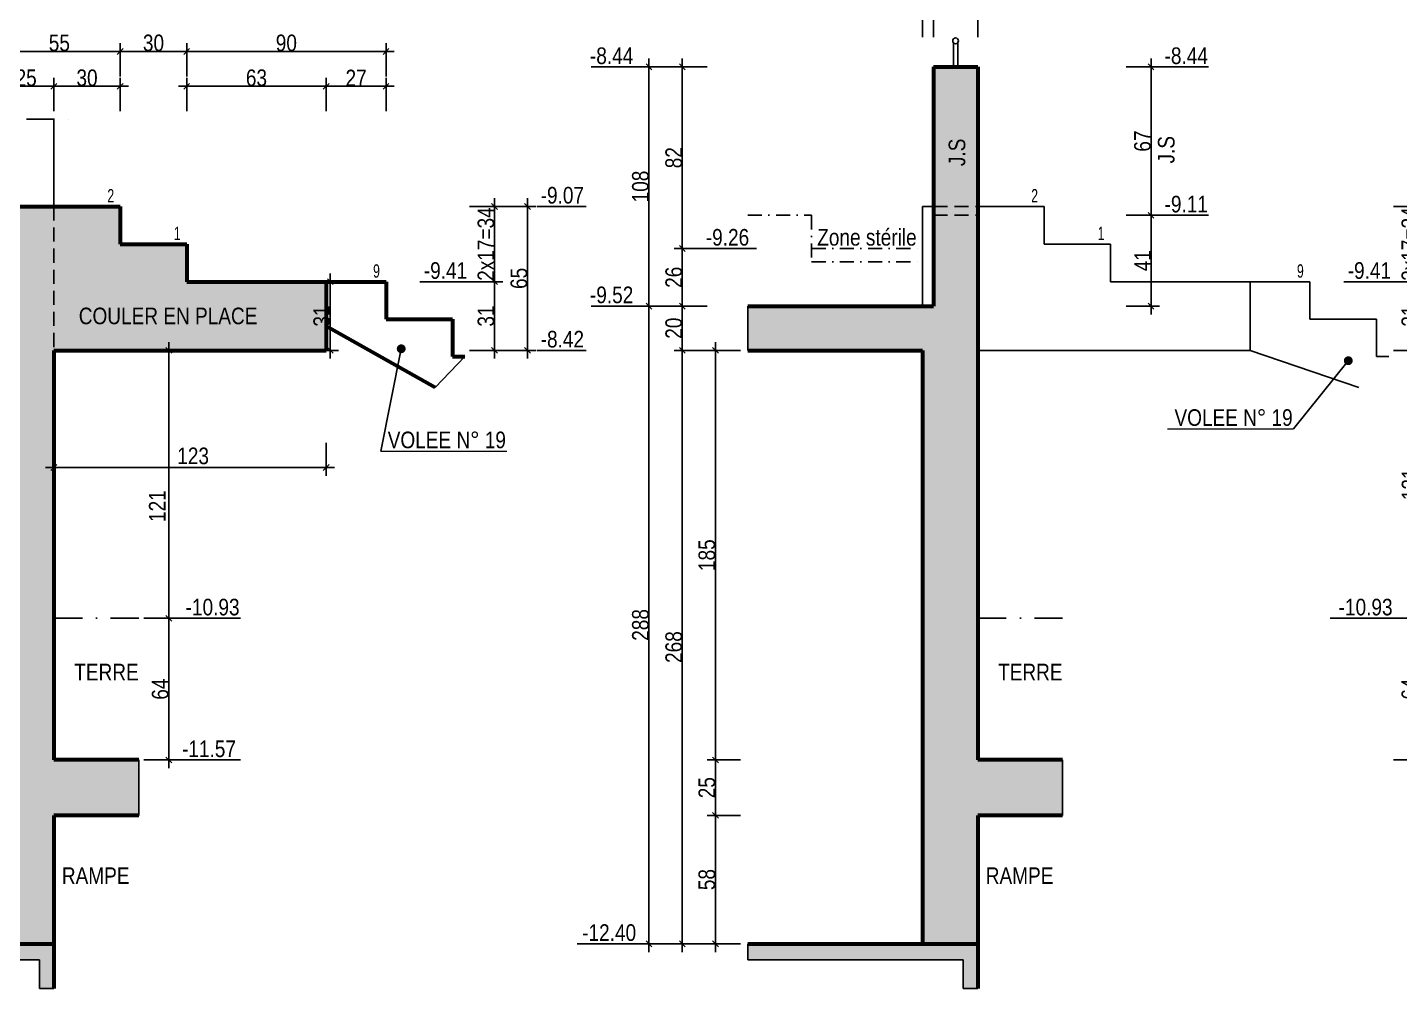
# Model space of a CAD drawing. Header units: millimetres. Extents: x 0 to 26991, y -21919 to -4.
# Drawn here: x 14545 to 15785, y -21838 to -20970 of the extents above; entities that cross this region are included whole.
import ezdxf

# ---------------------------------------------------------------- set-up
doc = ezdxf.new("R2010")
doc.units = ezdxf.units.MM
doc.linetypes.add('CACHEX2', pattern=[19.05, 12.7, -6.35])
doc.linetypes.add('TIRETPTX2', pattern=[50.8, 25.4, -12.7, 0, -12.7])
for name, color, linetype in [('01_cote_gen', 4, 'Continuous'), ('01_linteaux', 2, 'Continuous'), ('01_poch_BN', 9, 'Continuous'), ('01_poch_murs', 253, 'Continuous'), ('01_texte', 230, 'Continuous'), ('AA_COTES', 2, 'Continuous')]:
    doc.layers.add(name, color=color, linetype=linetype)
doc.layers.add('01_murs_coup', color=5, linetype='Continuous', lineweight=60)
doc.styles.add('ARIAL NA', font='ARIALN.TTF')
doc.styles.add('Arial Narrow', font='ARIALN.TTF')
doc.styles.add('STYLE2', font='ARIALN.TTF')
doc.dimstyles.new('JB25', dxfattribs={"dimscale": 0.1, "dimtxt": 150, "dimasz": 15, "dimexe": 0.1, "dimexo": 0.1, "dimgap": 0.09, "dimtad": 1, "dimdec": 1, "dimlfac": 0.5, "dimdsep": 46, "dimtxsty": 'STYLE2', "dimblk1": 'BOND_G', "dimblk2": 'BOND_D', "dimsah": 1, "dimcen": 1.5, "dimdle": 0.01, "dimse1": 1, "dimse2": 1, "dimclrd": 4, "dimclre": 2, "dimclrt": 6, "dimazin": 2, "dimtfac": 2.333333, "dimtdec": 1, "dimtix": 1, "dimtmove": 2, "dimatfit": 3, "dimldrblk": 'BOND_G', "dimfxl": 1, "dimtolj": 1, "dimtzin": 0, "dimarcsym": 0})

# ---------------------------------------------------------------- blocks, each defined once
blk = doc.blocks.new('BOND_G')
at = {"layer": 'AA_COTES', "color": 0}
for p, q in [((0, -5), (0, 15)), ((5, 0), (-5, 0)), ((1.77, 1.77), (-1.77, -1.77))]:
    blk.add_line(p, q, dxfattribs=at)
blk = doc.blocks.new('BOND_D')
at = {"layer": 'AA_COTES', "color": 0}
for p, q in [((5, 0), (-5, 0)), ((-1.77, -1.77), (1.77, 1.77)), ((0, 5), (0, -15))]:
    blk.add_line(p, q, dxfattribs=at)
blk = doc.blocks.new('*D2677')
at = {"layer": '01_cote_gen', "color": 4, "lineweight": -2, "transparency": 16777216}
blk.add_line((14520.7, -21023), (14567.7, -21023), dxfattribs=at)
at = {"layer": 'Defpoints', "color": 0, "transparency": 16777216}
for p in [(14569.2, -21023), (14519.2, -21062.2), (14569.2, -21062.2)]:
    blk.add_point(p, dxfattribs=at)
at = {"layer": '01_cote_gen', "color": 4, "lineweight": -2, "transparency": 16777216, "xscale": 1.5, "yscale": 1.5, "zscale": 1.5, "rotation": 180}
blk.add_blockref('BOND_G', (14519.2, -21023), dxfattribs=at)
at = {"layer": '01_cote_gen', "color": 4, "lineweight": -2, "transparency": 16777216, "xscale": 1.5, "yscale": 1.5, "zscale": 1.5}
blk.add_blockref('BOND_D', (14569.2, -21023), dxfattribs=at)
at = {"layer": '01_cote_gen', "color": 6, "transparency": 16777216, "insert": (14544.2, -21015.4), "char_height": 15, "attachment_point": 5, "style": 'STYLE2'}
blk.add_mtext('\\A1;25', dxfattribs=at)
blk = doc.blocks.new('*D2678')
at = {"layer": '01_cote_gen', "color": 4, "lineweight": -2, "transparency": 16777216}
blk.add_line((14332.3, -21796), (14332.3, -21683), dxfattribs=at)
at = {"layer": 'Defpoints', "color": 0, "transparency": 16777216}
for p in [(14332.3, -21681.5), (14569.2, -21681.5), (14324.9, -21797.5)]:
    blk.add_point(p, dxfattribs=at)
at = {"layer": '01_cote_gen', "color": 4, "lineweight": -2, "transparency": 16777216, "xscale": 1.5, "yscale": 1.5, "zscale": 1.5}
for name, p, rotation in [('BOND_D', (14332.3, -21681.5), 90), ('BOND_G', (14332.3, -21797.5), 270)]:
    blk.add_blockref(name, p, dxfattribs=dict(at, rotation=rotation))
at = {"layer": '01_cote_gen', "color": 6, "transparency": 16777216, "insert": (14324.6, -21739.5), "char_height": 15, "attachment_point": 5, "rotation": 90, "style": 'STYLE2'}
blk.add_mtext('\\A1;58', dxfattribs=at)
blk = doc.blocks.new('*D2679')
at = {"layer": '01_cote_gen', "color": 4, "lineweight": -2, "transparency": 16777216}
blk.add_line((14673, -21505), (14673, -21630), dxfattribs=at)
at = {"layer": 'Defpoints', "color": 0, "transparency": 16777216}
for p in [(14645.9, -21503.5), (14650.5, -21631.5), (14673, -21631.5)]:
    blk.add_point(p, dxfattribs=at)
at = {"layer": '01_cote_gen', "color": 4, "lineweight": -2, "transparency": 16777216, "xscale": 1.5, "yscale": 1.5, "zscale": 1.5}
for name, p, rotation in [('BOND_G', (14673, -21503.5), 90), ('BOND_D', (14673, -21631.5), 270)]:
    blk.add_blockref(name, p, dxfattribs=dict(at, rotation=rotation))
at = {"layer": '01_cote_gen', "color": 6, "transparency": 16777216, "insert": (14665.3, -21567.5), "char_height": 15, "attachment_point": 5, "rotation": 90, "style": 'STYLE2'}
blk.add_mtext('\\A1;64', dxfattribs=at)
blk = doc.blocks.new('*D2684')
at = {"layer": '01_cote_gen', "color": 4, "lineweight": -2, "transparency": 16777216}
blk.add_line((14520.7, -20991.6), (14627.7, -20991.6), dxfattribs=at)
at = {"layer": 'Defpoints', "color": 0, "transparency": 16777216}
for p in [(14629.2, -20991.6), (14519.2, -21038), (14629.2, -21131.5)]:
    blk.add_point(p, dxfattribs=at)
at = {"layer": '01_cote_gen', "color": 4, "lineweight": -2, "transparency": 16777216, "xscale": 1.5, "yscale": 1.5, "zscale": 1.5, "rotation": 180}
blk.add_blockref('BOND_G', (14519.2, -20991.6), dxfattribs=at)
at = {"layer": '01_cote_gen', "color": 4, "lineweight": -2, "transparency": 16777216, "xscale": 1.5, "yscale": 1.5, "zscale": 1.5}
blk.add_blockref('BOND_D', (14629.2, -20991.6), dxfattribs=at)
at = {"layer": '01_cote_gen', "color": 6, "transparency": 16777216, "insert": (14574.2, -20983.9), "char_height": 15, "attachment_point": 5, "style": 'STYLE2'}
blk.add_mtext('\\A1;55', dxfattribs=at)
blk = doc.blocks.new('*D2685')
at = {"layer": '01_cote_gen', "color": 4, "lineweight": -2, "transparency": 16777216}
blk.add_line((14570.7, -21023), (14627.7, -21023), dxfattribs=at)
at = {"layer": 'Defpoints', "color": 0, "transparency": 16777216}
for p in [(14629.2, -21014.1), (14629.2, -21023), (14569.2, -21045.5)]:
    blk.add_point(p, dxfattribs=at)
at = {"layer": '01_cote_gen', "color": 4, "lineweight": -2, "transparency": 16777216, "xscale": 1.5, "yscale": 1.5, "zscale": 1.5, "rotation": 180}
blk.add_blockref('BOND_G', (14569.2, -21023), dxfattribs=at)
at = {"layer": '01_cote_gen', "color": 4, "lineweight": -2, "transparency": 16777216, "xscale": 1.5, "yscale": 1.5, "zscale": 1.5}
blk.add_blockref('BOND_D', (14629.2, -21023), dxfattribs=at)
at = {"layer": '01_cote_gen', "color": 6, "transparency": 16777216, "insert": (14599.2, -21015.4), "char_height": 15, "attachment_point": 5, "style": 'STYLE2'}
blk.add_mtext('\\A1;30', dxfattribs=at)
blk = doc.blocks.new('*D2686')
at = {"layer": '01_cote_gen', "color": 4, "lineweight": -2, "transparency": 16777216}
blk.add_line((14630.7, -20991.6), (14687.7, -20991.6), dxfattribs=at)
at = {"layer": 'Defpoints', "color": 0, "transparency": 16777216}
for p in [(14689.2, -20991.6), (14629.2, -21045.5), (14689.2, -21165.5)]:
    blk.add_point(p, dxfattribs=at)
at = {"layer": '01_cote_gen', "color": 4, "lineweight": -2, "transparency": 16777216, "xscale": 1.5, "yscale": 1.5, "zscale": 1.5, "rotation": 180}
blk.add_blockref('BOND_G', (14629.2, -20991.6), dxfattribs=at)
at = {"layer": '01_cote_gen', "color": 4, "lineweight": -2, "transparency": 16777216, "xscale": 1.5, "yscale": 1.5, "zscale": 1.5}
blk.add_blockref('BOND_D', (14689.2, -20991.6), dxfattribs=at)
at = {"layer": '01_cote_gen', "color": 6, "transparency": 16777216, "insert": (14659.2, -20983.9), "char_height": 15, "attachment_point": 5, "style": 'STYLE2'}
blk.add_mtext('\\A1;30', dxfattribs=at)
blk = doc.blocks.new('*D2687')
at = {"layer": '01_cote_gen', "color": 4, "lineweight": -2, "transparency": 16777216}
blk.add_line((14690.7, -20991.6), (14867.7, -20991.6), dxfattribs=at)
at = {"layer": 'Defpoints', "color": 0, "transparency": 16777216}
for p in [(14869.2, -20991.6), (14689.2, -21014.1), (14869.2, -21199.5)]:
    blk.add_point(p, dxfattribs=at)
at = {"layer": '01_cote_gen', "color": 4, "lineweight": -2, "transparency": 16777216, "xscale": 1.5, "yscale": 1.5, "zscale": 1.5, "rotation": 180}
blk.add_blockref('BOND_G', (14689.2, -20991.6), dxfattribs=at)
at = {"layer": '01_cote_gen', "color": 4, "lineweight": -2, "transparency": 16777216, "xscale": 1.5, "yscale": 1.5, "zscale": 1.5}
blk.add_blockref('BOND_D', (14869.2, -20991.6), dxfattribs=at)
at = {"layer": '01_cote_gen', "color": 6, "transparency": 16777216, "insert": (14779.2, -20983.9), "char_height": 15, "attachment_point": 5, "style": 'STYLE2'}
blk.add_mtext('\\A1;90', dxfattribs=at)
blk = doc.blocks.new('*D2688')
at = {"layer": '01_cote_gen', "color": 4, "lineweight": -2, "transparency": 16777216}
blk.add_line((14967.2, -21133), (14967.2, -21198), dxfattribs=at)
at = {"layer": 'Defpoints', "color": 0, "transparency": 16777216}
for p in [(14628.2, -21131.5), (14732.9, -21199.5), (14967.2, -21199.5)]:
    blk.add_point(p, dxfattribs=at)
at = {"layer": '01_cote_gen', "color": 4, "lineweight": -2, "transparency": 16777216, "xscale": 1.5, "yscale": 1.5, "zscale": 1.5}
for name, p, rotation in [('BOND_G', (14967.2, -21131.5), 90), ('BOND_D', (14967.2, -21199.5), 270)]:
    blk.add_blockref(name, p, dxfattribs=dict(at, rotation=rotation))
at = {"layer": '01_cote_gen', "color": 6, "transparency": 16777216, "insert": (14959.5, -21165.5), "char_height": 15, "attachment_point": 5, "rotation": 90, "style": 'STYLE2'}
blk.add_mtext('\\A1;2x17=34', dxfattribs=at)
blk = doc.blocks.new('*D2689')
at = {"layer": '01_cote_gen', "color": 4, "lineweight": -2, "transparency": 16777216}
blk.add_line((14967.2, -21201), (14967.2, -21260), dxfattribs=at)
at = {"layer": 'Defpoints', "color": 0, "transparency": 16777216}
for p in [(14944.7, -21199.5), (14778.2, -21261.5), (14967.2, -21261.5)]:
    blk.add_point(p, dxfattribs=at)
at = {"layer": '01_cote_gen', "color": 4, "lineweight": -2, "transparency": 16777216, "xscale": 1.5, "yscale": 1.5, "zscale": 1.5}
for name, p, rotation in [('BOND_G', (14967.2, -21199.5), 90), ('BOND_D', (14967.2, -21261.5), 270)]:
    blk.add_blockref(name, p, dxfattribs=dict(at, rotation=rotation))
at = {"layer": '01_cote_gen', "color": 6, "transparency": 16777216, "insert": (14959.5, -21230.5), "char_height": 15, "attachment_point": 5, "rotation": 90, "style": 'STYLE2'}
blk.add_mtext('\\A1;31', dxfattribs=at)
blk = doc.blocks.new('*D2690')
at = {"layer": '01_cote_gen', "color": 4, "lineweight": -2, "transparency": 16777216}
blk.add_line((14997, -21133), (14997, -21260), dxfattribs=at)
at = {"layer": 'Defpoints', "color": 0, "transparency": 16777216}
for p in [(14974.7, -21131.5), (14974.7, -21261.5), (14997, -21261.5)]:
    blk.add_point(p, dxfattribs=at)
at = {"layer": '01_cote_gen', "color": 4, "lineweight": -2, "transparency": 16777216, "xscale": 1.5, "yscale": 1.5, "zscale": 1.5}
for name, p, rotation in [('BOND_G', (14997, -21131.5), 90), ('BOND_D', (14997, -21261.5), 270)]:
    blk.add_blockref(name, p, dxfattribs=dict(at, rotation=rotation))
at = {"layer": '01_cote_gen', "color": 6, "transparency": 16777216, "insert": (14989.3, -21196.5), "char_height": 15, "attachment_point": 5, "rotation": 90, "style": 'STYLE2'}
blk.add_mtext('\\A1;65', dxfattribs=at)
blk = doc.blocks.new('*D2691')
at = {"layer": '01_cote_gen', "color": 4, "lineweight": -2, "transparency": 16777216}
blk.add_line((14690.7, -21023), (14813.7, -21023), dxfattribs=at)
at = {"layer": 'Defpoints', "color": 0, "transparency": 16777216}
for p in [(14689.2, -21014.1), (14815.2, -21023), (14815.2, -21199.5)]:
    blk.add_point(p, dxfattribs=at)
at = {"layer": '01_cote_gen', "color": 4, "lineweight": -2, "transparency": 16777216, "xscale": 1.5, "yscale": 1.5, "zscale": 1.5, "rotation": 180}
blk.add_blockref('BOND_G', (14689.2, -21023), dxfattribs=at)
at = {"layer": '01_cote_gen', "color": 4, "lineweight": -2, "transparency": 16777216, "xscale": 1.5, "yscale": 1.5, "zscale": 1.5}
blk.add_blockref('BOND_D', (14815.2, -21023), dxfattribs=at)
at = {"layer": '01_cote_gen', "color": 6, "transparency": 16777216, "insert": (14752.2, -21015.4), "char_height": 15, "attachment_point": 5, "style": 'STYLE2'}
blk.add_mtext('\\A1;63', dxfattribs=at)
blk = doc.blocks.new('*D2692')
at = {"layer": '01_cote_gen', "color": 4, "lineweight": -2, "transparency": 16777216}
blk.add_line((14816.7, -21023), (14867.7, -21023), dxfattribs=at)
at = {"layer": 'Defpoints', "color": 0, "transparency": 16777216}
for p in [(14869.2, -21014.1), (14869.2, -21023), (14815.2, -21045.5)]:
    blk.add_point(p, dxfattribs=at)
at = {"layer": '01_cote_gen', "color": 4, "lineweight": -2, "transparency": 16777216, "xscale": 1.5, "yscale": 1.5, "zscale": 1.5, "rotation": 180}
blk.add_blockref('BOND_G', (14815.2, -21023), dxfattribs=at)
at = {"layer": '01_cote_gen', "color": 4, "lineweight": -2, "transparency": 16777216, "xscale": 1.5, "yscale": 1.5, "zscale": 1.5}
blk.add_blockref('BOND_D', (14869.2, -21023), dxfattribs=at)
at = {"layer": '01_cote_gen', "color": 6, "transparency": 16777216, "insert": (14842.2, -21015.5), "char_height": 15, "attachment_point": 5, "style": 'STYLE2'}
blk.add_mtext('\\A1;27', dxfattribs=at)
blk = doc.blocks.new('*D2693')
at = {"layer": '01_cote_gen', "color": 4, "lineweight": -2, "transparency": 16777216}
blk.add_line((15136.8, -21796), (15136.8, -21263), dxfattribs=at)
at = {"layer": 'Defpoints', "color": 0, "transparency": 16777216}
for p in [(15136.8, -21261.5), (15170.2, -21261.5), (15170.2, -21797.5)]:
    blk.add_point(p, dxfattribs=at)
at = {"layer": '01_cote_gen', "color": 4, "lineweight": -2, "transparency": 16777216, "xscale": 1.5, "yscale": 1.5, "zscale": 1.5}
for name, p, rotation in [('BOND_D', (15136.8, -21261.5), 90), ('BOND_G', (15136.8, -21797.5), 270)]:
    blk.add_blockref(name, p, dxfattribs=dict(at, rotation=rotation))
at = {"layer": '01_cote_gen', "color": 6, "transparency": 16777216, "insert": (15129.1, -21529.5), "char_height": 15, "attachment_point": 5, "rotation": 90, "style": 'STYLE2'}
blk.add_mtext('\\A1;268', dxfattribs=at)
blk = doc.blocks.new('*D2694')
at = {"layer": '01_cote_gen', "color": 4, "lineweight": -2, "transparency": 16777216}
blk.add_line((15136.8, -21260), (15136.8, -21223), dxfattribs=at)
at = {"layer": 'Defpoints', "color": 0, "transparency": 16777216}
for p in [(15136.8, -21221.5), (15216.7, -21221.5), (15216.7, -21261.5)]:
    blk.add_point(p, dxfattribs=at)
at = {"layer": '01_cote_gen', "color": 4, "lineweight": -2, "transparency": 16777216, "xscale": 1.5, "yscale": 1.5, "zscale": 1.5}
for name, p, rotation in [('BOND_D', (15136.8, -21221.5), 90), ('BOND_G', (15136.8, -21261.5), 270)]:
    blk.add_blockref(name, p, dxfattribs=dict(at, rotation=rotation))
at = {"layer": '01_cote_gen', "color": 6, "transparency": 16777216, "insert": (15129.1, -21241.5), "char_height": 15, "attachment_point": 5, "rotation": 90, "style": 'STYLE2'}
blk.add_mtext('\\A1;20', dxfattribs=at)
blk = doc.blocks.new('*D2695')
at = {"layer": '01_cote_gen', "color": 4, "lineweight": -2, "transparency": 16777216}
blk.add_line((15106.7, -21796), (15106.7, -21223), dxfattribs=at)
at = {"layer": 'Defpoints', "color": 0, "transparency": 16777216}
for p in [(15106.7, -21221.5), (15159.3, -21221.5), (15159.3, -21797.5)]:
    blk.add_point(p, dxfattribs=at)
at = {"layer": '01_cote_gen', "color": 4, "lineweight": -2, "transparency": 16777216, "xscale": 1.5, "yscale": 1.5, "zscale": 1.5}
for name, p, rotation in [('BOND_D', (15106.7, -21221.5), 90), ('BOND_G', (15106.7, -21797.5), 270)]:
    blk.add_blockref(name, p, dxfattribs=dict(at, rotation=rotation))
at = {"layer": '01_cote_gen', "color": 6, "transparency": 16777216, "insert": (15099, -21509.5), "char_height": 15, "attachment_point": 5, "rotation": 90, "style": 'STYLE2'}
blk.add_mtext('\\A1;288', dxfattribs=at)
blk = doc.blocks.new('*D2703')
at = {"layer": '01_cote_gen', "color": 4, "lineweight": -2, "transparency": 16777216}
blk.add_line((15166.7, -21796), (15166.7, -21683), dxfattribs=at)
at = {"layer": 'Defpoints', "color": 0, "transparency": 16777216}
for p in [(15166.7, -21681.5), (15403.6, -21681.5), (15159.3, -21797.5)]:
    blk.add_point(p, dxfattribs=at)
at = {"layer": '01_cote_gen', "color": 4, "lineweight": -2, "transparency": 16777216, "xscale": 1.5, "yscale": 1.5, "zscale": 1.5}
for name, p, rotation in [('BOND_D', (15166.7, -21681.5), 90), ('BOND_G', (15166.7, -21797.5), 270)]:
    blk.add_blockref(name, p, dxfattribs=dict(at, rotation=rotation))
at = {"layer": '01_cote_gen', "color": 6, "transparency": 16777216, "insert": (15159, -21739.5), "char_height": 15, "attachment_point": 5, "rotation": 90, "style": 'STYLE2'}
blk.add_mtext('\\A1;58', dxfattribs=at)
blk = doc.blocks.new('*D2697')
at = {"layer": '01_cote_gen', "color": 4, "lineweight": -2, "transparency": 16777216}
blk.add_line((15166.7, -21630), (15166.7, -21263), dxfattribs=at)
at = {"layer": 'Defpoints', "color": 0, "transparency": 16777216}
for p in [(15159.3, -21261.5), (15166.7, -21261.5), (15189.2, -21631.5)]:
    blk.add_point(p, dxfattribs=at)
at = {"layer": '01_cote_gen', "color": 4, "lineweight": -2, "transparency": 16777216, "xscale": 1.5, "yscale": 1.5, "zscale": 1.5}
for name, p, rotation in [('BOND_D', (15166.7, -21261.5), 90), ('BOND_G', (15166.7, -21631.5), 270)]:
    blk.add_blockref(name, p, dxfattribs=dict(at, rotation=rotation))
at = {"layer": '01_cote_gen', "color": 6, "transparency": 16777216, "insert": (15159, -21446.5), "char_height": 15, "attachment_point": 5, "rotation": 90, "style": 'STYLE2'}
blk.add_mtext('\\A1;185', dxfattribs=at)
blk = doc.blocks.new('*D2698')
at = {"layer": '01_cote_gen', "color": 4, "lineweight": -2, "transparency": 16777216}
blk.add_line((15166.7, -21680), (15166.7, -21633), dxfattribs=at)
at = {"layer": 'Defpoints', "color": 0, "transparency": 16777216}
for p in [(15166.7, -21631.5), (15189.2, -21631.5), (15189.2, -21681.5)]:
    blk.add_point(p, dxfattribs=at)
at = {"layer": '01_cote_gen', "color": 4, "lineweight": -2, "transparency": 16777216, "xscale": 1.5, "yscale": 1.5, "zscale": 1.5}
for name, p, rotation in [('BOND_D', (15166.7, -21631.5), 90), ('BOND_G', (15166.7, -21681.5), 270)]:
    blk.add_blockref(name, p, dxfattribs=dict(at, rotation=rotation))
at = {"layer": '01_cote_gen', "color": 6, "transparency": 16777216, "insert": (15159, -21656.5), "char_height": 15, "attachment_point": 5, "rotation": 90, "style": 'STYLE2'}
blk.add_mtext('\\A1;25', dxfattribs=at)
blk = doc.blocks.new('*D2702')
at = {"layer": '01_cote_gen', "color": 4, "lineweight": -2, "transparency": 16777216}
blk.add_line((15136.8, -21220), (15136.8, -21171), dxfattribs=at)
at = {"layer": 'Defpoints', "color": 0, "transparency": 16777216}
for p in [(15136.8, -21169.5), (15327.5, -21169.5), (15327.5, -21221.5)]:
    blk.add_point(p, dxfattribs=at)
at = {"layer": '01_cote_gen', "color": 4, "lineweight": -2, "transparency": 16777216, "xscale": 1.5, "yscale": 1.5, "zscale": 1.5}
for name, p, rotation in [('BOND_D', (15136.8, -21169.5), 90), ('BOND_G', (15136.8, -21221.5), 270)]:
    blk.add_blockref(name, p, dxfattribs=dict(at, rotation=rotation))
at = {"layer": '01_cote_gen', "color": 6, "transparency": 16777216, "insert": (15129.1, -21195.5), "char_height": 15, "attachment_point": 5, "rotation": 90, "style": 'STYLE2'}
blk.add_mtext('\\A1;26', dxfattribs=at)
blk = doc.blocks.new('*D2699')
at = {"layer": '01_cote_gen', "color": 4, "lineweight": -2, "transparency": 16777216}
blk.add_line((15801.5, -21133), (15801.5, -21198), dxfattribs=at)
at = {"layer": 'Defpoints', "color": 0, "transparency": 16777216}
for p in [(15462.6, -21131.5), (15567.3, -21199.5), (15801.5, -21199.5)]:
    blk.add_point(p, dxfattribs=at)
at = {"layer": '01_cote_gen', "color": 4, "lineweight": -2, "transparency": 16777216, "xscale": 1.5, "yscale": 1.5, "zscale": 1.5}
for name, p, rotation in [('BOND_G', (15801.5, -21131.5), 90), ('BOND_D', (15801.5, -21199.5), 270)]:
    blk.add_blockref(name, p, dxfattribs=dict(at, rotation=rotation))
at = {"layer": '01_cote_gen', "color": 6, "transparency": 16777216, "insert": (15793.9, -21165.5), "char_height": 15, "attachment_point": 5, "rotation": 90, "style": 'STYLE2'}
blk.add_mtext('\\A1;2x17=34', dxfattribs=at)
blk = doc.blocks.new('*D2700')
at = {"layer": '01_cote_gen', "color": 4, "lineweight": -2, "transparency": 16777216}
blk.add_line((15801.5, -21201), (15801.5, -21260), dxfattribs=at)
at = {"layer": 'Defpoints', "color": 0, "transparency": 16777216}
for p in [(15779, -21199.5), (15612.6, -21261.5), (15801.5, -21261.5)]:
    blk.add_point(p, dxfattribs=at)
at = {"layer": '01_cote_gen', "color": 4, "lineweight": -2, "transparency": 16777216, "xscale": 1.5, "yscale": 1.5, "zscale": 1.5}
for name, p, rotation in [('BOND_G', (15801.5, -21199.5), 90), ('BOND_D', (15801.5, -21261.5), 270)]:
    blk.add_blockref(name, p, dxfattribs=dict(at, rotation=rotation))
at = {"layer": '01_cote_gen', "color": 6, "transparency": 16777216, "insert": (15793.9, -21230.5), "char_height": 15, "attachment_point": 5, "rotation": 90, "style": 'STYLE2'}
blk.add_mtext('\\A1;31', dxfattribs=at)
blk = doc.blocks.new('*D2704')
at = {"layer": '01_cote_gen', "color": 4, "lineweight": -2, "transparency": 16777216}
blk.add_line((15801.5, -21263), (15801.5, -21502), dxfattribs=at)
at = {"layer": 'Defpoints', "color": 0, "transparency": 16777216}
for p in [(15510.7, -21261.5), (15462.6, -21503.5), (15801.5, -21503.5)]:
    blk.add_point(p, dxfattribs=at)
at = {"layer": '01_cote_gen', "color": 4, "lineweight": -2, "transparency": 16777216, "xscale": 1.5, "yscale": 1.5, "zscale": 1.5}
for name, p, rotation in [('BOND_G', (15801.5, -21261.5), 90), ('BOND_D', (15801.5, -21503.5), 270)]:
    blk.add_blockref(name, p, dxfattribs=dict(at, rotation=rotation))
at = {"layer": '01_cote_gen', "color": 6, "transparency": 16777216, "insert": (15794, -21382.5), "char_height": 15, "attachment_point": 5, "rotation": 90, "style": 'STYLE2'}
blk.add_mtext('\\A1;121', dxfattribs=at)
blk = doc.blocks.new('*D2705')
at = {"layer": '01_cote_gen', "color": 4, "lineweight": -2, "transparency": 16777216}
blk.add_line((15801.5, -21505), (15801.5, -21630), dxfattribs=at)
at = {"layer": 'Defpoints', "color": 0, "transparency": 16777216}
for p in [(15456.6, -21503.5), (15456.6, -21631.5), (15801.5, -21631.5)]:
    blk.add_point(p, dxfattribs=at)
at = {"layer": '01_cote_gen', "color": 4, "lineweight": -2, "transparency": 16777216, "xscale": 1.5, "yscale": 1.5, "zscale": 1.5}
for name, p, rotation in [('BOND_G', (15801.5, -21503.5), 90), ('BOND_D', (15801.5, -21631.5), 270)]:
    blk.add_blockref(name, p, dxfattribs=dict(at, rotation=rotation))
at = {"layer": '01_cote_gen', "color": 6, "transparency": 16777216, "insert": (15793.9, -21567.5), "char_height": 15, "attachment_point": 5, "rotation": 90, "style": 'STYLE2'}
blk.add_mtext('\\A1;64', dxfattribs=at)
blk = doc.blocks.new('*D2707')
at = {"layer": '01_cote_gen', "color": 4, "lineweight": -2, "transparency": 16777216}
blk.add_line((15355.1, -20956.1), (15362.1, -20956.1), dxfattribs=at)
at = {"layer": 'Defpoints', "color": 0, "transparency": 16777216}
for p in [(15363.6, -20956.1), (15353.6, -20978.6), (15363.6, -20978.6)]:
    blk.add_point(p, dxfattribs=at)
at = {"layer": '01_cote_gen', "color": 4, "lineweight": -2, "transparency": 16777216, "xscale": 1.5, "yscale": 1.5, "zscale": 1.5, "rotation": 180}
blk.add_blockref('BOND_G', (15353.6, -20956.1), dxfattribs=at)
at = {"layer": '01_cote_gen', "color": 4, "lineweight": -2, "transparency": 16777216, "xscale": 1.5, "yscale": 1.5, "zscale": 1.5}
blk.add_blockref('BOND_D', (15363.6, -20956.1), dxfattribs=at)
at = {"layer": '01_cote_gen', "color": 6, "transparency": 16777216, "insert": (15358.6, -20948.5), "char_height": 15, "attachment_point": 5, "style": 'STYLE2'}
blk.add_mtext('\\A1;5', dxfattribs=at)
blk = doc.blocks.new('*D2708')
at = {"layer": '01_cote_gen', "color": 4, "lineweight": -2, "transparency": 16777216}
blk.add_line((15365.1, -20956.1), (15402.1, -20956.1), dxfattribs=at)
at = {"layer": 'Defpoints', "color": 0, "transparency": 16777216}
for p in [(15403.6, -20949), (15363.6, -20963.6), (15403.6, -20956.1)]:
    blk.add_point(p, dxfattribs=at)
at = {"layer": '01_cote_gen', "color": 4, "lineweight": -2, "transparency": 16777216, "xscale": 1.5, "yscale": 1.5, "zscale": 1.5, "rotation": 180}
blk.add_blockref('BOND_G', (15363.6, -20956.1), dxfattribs=at)
at = {"layer": '01_cote_gen', "color": 4, "lineweight": -2, "transparency": 16777216, "xscale": 1.5, "yscale": 1.5, "zscale": 1.5}
blk.add_blockref('BOND_D', (15403.6, -20956.1), dxfattribs=at)
at = {"layer": '01_cote_gen', "color": 6, "transparency": 16777216, "insert": (15383.6, -20948.5), "char_height": 15, "attachment_point": 5, "style": 'STYLE2'}
blk.add_mtext('\\A1;20', dxfattribs=at)
blk = doc.blocks.new('*D2709')
at = {"layer": '01_cote_gen', "color": 4, "lineweight": -2, "transparency": 16777216}
blk.add_line((15136.8, -21168), (15136.8, -21007), dxfattribs=at)
at = {"layer": 'Defpoints', "color": 0, "transparency": 16777216}
for p in [(15136.8, -21005.5), (15392.2, -21005.5), (15338.1, -21169.5)]:
    blk.add_point(p, dxfattribs=at)
at = {"layer": '01_cote_gen', "color": 4, "lineweight": -2, "transparency": 16777216, "xscale": 1.5, "yscale": 1.5, "zscale": 1.5}
for name, p, rotation in [('BOND_D', (15136.8, -21005.5), 90), ('BOND_G', (15136.8, -21169.5), 270)]:
    blk.add_blockref(name, p, dxfattribs=dict(at, rotation=rotation))
at = {"layer": '01_cote_gen', "color": 6, "transparency": 16777216, "insert": (15129.1, -21087.5), "char_height": 15, "attachment_point": 5, "rotation": 90, "style": 'STYLE2'}
blk.add_mtext('\\A1;82', dxfattribs=at)
blk = doc.blocks.new('*D2710')
at = {"layer": '01_cote_gen', "color": 4, "lineweight": -2, "transparency": 16777216}
blk.add_line((15106.7, -21220), (15106.7, -21007), dxfattribs=at)
at = {"layer": 'Defpoints', "color": 0, "transparency": 16777216}
for p in [(15106.7, -21005.5), (15383.6, -21005.5), (15363.6, -21221.5)]:
    blk.add_point(p, dxfattribs=at)
at = {"layer": '01_cote_gen', "color": 4, "lineweight": -2, "transparency": 16777216, "xscale": 1.5, "yscale": 1.5, "zscale": 1.5}
for name, p, rotation in [('BOND_D', (15106.7, -21005.5), 90), ('BOND_G', (15106.7, -21221.5), 270)]:
    blk.add_blockref(name, p, dxfattribs=dict(at, rotation=rotation))
at = {"layer": '01_cote_gen', "color": 6, "transparency": 16777216, "insert": (15099, -21113.5), "char_height": 15, "attachment_point": 5, "rotation": 90, "style": 'STYLE2'}
blk.add_mtext('\\A1;108', dxfattribs=at)
blk = doc.blocks.new('*D2943')
at = {"layer": '01_cote_gen', "color": 4, "lineweight": -2, "ltscale": 0.5, "transparency": 16777216}
blk.add_line((14818.9, -21201), (14818.9, -21260), dxfattribs=at)
at = {"layer": 'Defpoints', "color": 0, "ltscale": 0.5, "transparency": 16777216}
for p in [(14814.2, -21199.5), (14814.2, -21261.5), (14818.9, -21261.5)]:
    blk.add_point(p, dxfattribs=at)
at = {"layer": '01_cote_gen', "color": 4, "lineweight": -2, "ltscale": 0.5, "transparency": 16777216, "xscale": 1.5, "yscale": 1.5, "zscale": 1.5}
for name, p, rotation in [('BOND_G', (14818.9, -21199.5), 90), ('BOND_D', (14818.9, -21261.5), 270)]:
    blk.add_blockref(name, p, dxfattribs=dict(at, rotation=rotation))
at = {"layer": '01_cote_gen', "color": 6, "ltscale": 0.5, "transparency": 16777216, "insert": (14811.2, -21230.5), "char_height": 15, "attachment_point": 5, "rotation": 90, "style": 'STYLE2'}
blk.add_mtext('\\A1;31', dxfattribs=at)
blk = doc.blocks.new('*D2944')
at = {"layer": '01_cote_gen', "color": 4, "lineweight": -2, "ltscale": 0.5, "transparency": 16777216}
blk.add_line((14813.7, -21367.4), (14570.7, -21367.4), dxfattribs=at)
at = {"layer": 'Defpoints', "color": 0, "ltscale": 0.5, "transparency": 16777216}
for p in [(14815.2, -21250.2), (14569.2, -21261.5), (14569.2, -21367.4)]:
    blk.add_point(p, dxfattribs=at)
at = {"layer": '01_cote_gen', "color": 4, "lineweight": -2, "ltscale": 0.5, "transparency": 16777216, "xscale": 1.5, "yscale": 1.5, "zscale": 1.5, "rotation": 180}
blk.add_blockref('BOND_D', (14569.2, -21367.4), dxfattribs=at)
at = {"layer": '01_cote_gen', "color": 4, "lineweight": -2, "ltscale": 0.5, "transparency": 16777216, "xscale": 1.5, "yscale": 1.5, "zscale": 1.5}
blk.add_blockref('BOND_G', (14815.2, -21367.4), dxfattribs=at)
at = {"layer": '01_cote_gen', "color": 6, "ltscale": 0.5, "transparency": 16777216, "insert": (14695, -21356.9), "char_height": 15, "attachment_point": 5, "style": 'STYLE2'}
blk.add_mtext('\\A1;123', dxfattribs=at)
blk = doc.blocks.new('*D2945')
at = {"layer": '01_cote_gen', "color": 4, "lineweight": -2, "ltscale": 0.5, "transparency": 16777216}
blk.add_line((14673, -21263), (14673, -21502), dxfattribs=at)
at = {"layer": 'Defpoints', "color": 0, "ltscale": 0.5, "transparency": 16777216}
for p in [(14666.3, -21261.5), (14645.9, -21503.5), (14673, -21503.5)]:
    blk.add_point(p, dxfattribs=at)
at = {"layer": '01_cote_gen', "color": 4, "lineweight": -2, "ltscale": 0.5, "transparency": 16777216, "xscale": 1.5, "yscale": 1.5, "zscale": 1.5}
for name, p, rotation in [('BOND_G', (14673, -21261.5), 90), ('BOND_D', (14673, -21503.5), 270)]:
    blk.add_blockref(name, p, dxfattribs=dict(at, rotation=rotation))
at = {"layer": '01_cote_gen', "color": 6, "ltscale": 0.5, "transparency": 16777216, "insert": (14662.6, -21402.2), "char_height": 15, "attachment_point": 5, "rotation": 90, "style": 'STYLE2'}
blk.add_mtext('\\A1;121', dxfattribs=at)
blk = doc.blocks.new('*D2946')
at = {"layer": '01_cote_gen', "color": 4, "lineweight": -2, "ltscale": 0.5, "transparency": 16777216}
blk.add_line((15831.3, -21007), (15831.3, -21130), dxfattribs=at)
at = {"layer": 'Defpoints', "color": 0, "ltscale": 0.5, "transparency": 16777216}
for p in [(15403.6, -21005.5), (15403.6, -21131.5), (15831.3, -21131.5)]:
    blk.add_point(p, dxfattribs=at)
at = {"layer": '01_cote_gen', "color": 4, "lineweight": -2, "ltscale": 0.5, "transparency": 16777216, "xscale": 1.5, "yscale": 1.5, "zscale": 1.5}
for name, p, rotation in [('BOND_G', (15831.3, -21005.5), 90), ('BOND_D', (15831.3, -21131.5), 270)]:
    blk.add_blockref(name, p, dxfattribs=dict(at, rotation=rotation))
at = {"layer": '01_cote_gen', "color": 6, "ltscale": 0.5, "transparency": 16777216, "insert": (15823.7, -21068.5), "char_height": 15, "attachment_point": 5, "rotation": 90, "style": 'STYLE2'}
blk.add_mtext('\\A1;63', dxfattribs=at)
blk = doc.blocks.new('*D3044')
at = {"layer": '01_cote_gen', "color": 4, "lineweight": -2, "ltscale": 0.1, "transparency": 16777216}
blk.add_line((15560.1, -21007), (15560.1, -21138), dxfattribs=at)
at = {"layer": 'Defpoints', "color": 0, "ltscale": 0.1, "transparency": 16777216}
for p in [(15403.6, -21005.5), (15383.6, -21139.5), (15560.1, -21139.5)]:
    blk.add_point(p, dxfattribs=at)
at = {"layer": '01_cote_gen', "color": 4, "lineweight": -2, "ltscale": 0.1, "transparency": 16777216, "xscale": 1.5, "yscale": 1.5, "zscale": 1.5}
for name, p, rotation in [('BOND_G', (15560.1, -21005.5), 90), ('BOND_D', (15560.1, -21139.5), 270)]:
    blk.add_blockref(name, p, dxfattribs=dict(at, rotation=rotation))
at = {"layer": '01_cote_gen', "color": 6, "ltscale": 0.1, "transparency": 16777216, "insert": (15552.4, -21072.5), "char_height": 15, "attachment_point": 5, "rotation": 90, "style": 'STYLE2'}
blk.add_mtext('\\A1;67', dxfattribs=at)
blk = doc.blocks.new('*D3045')
at = {"layer": '01_cote_gen', "color": 4, "lineweight": -2, "ltscale": 0.1, "transparency": 16777216}
blk.add_line((15560.1, -21141), (15560.1, -21220), dxfattribs=at)
at = {"layer": 'Defpoints', "color": 0, "ltscale": 0.1, "transparency": 16777216}
for p in [(15537.6, -21139.5), (15302.8, -21221.5), (15560.1, -21221.5)]:
    blk.add_point(p, dxfattribs=at)
at = {"layer": '01_cote_gen', "color": 4, "lineweight": -2, "ltscale": 0.1, "transparency": 16777216, "xscale": 1.5, "yscale": 1.5, "zscale": 1.5}
for name, p, rotation in [('BOND_G', (15560.1, -21139.5), 90), ('BOND_D', (15560.1, -21221.5), 270)]:
    blk.add_blockref(name, p, dxfattribs=dict(at, rotation=rotation))
at = {"layer": '01_cote_gen', "color": 6, "ltscale": 0.1, "transparency": 16777216, "insert": (15552.5, -21180.5), "char_height": 15, "attachment_point": 5, "rotation": 90, "style": 'STYLE2'}
blk.add_mtext('\\A1;41', dxfattribs=at)

msp = doc.modelspace()

# ---------------------------------------------------------------- hatches: boundary and pattern name
at = {"layer": '01_poch_BN', "ltscale": 0.1}
h = msp.add_hatch(color=256, dxfattribs=at)
h.dxf.hatch_style = 1
h.paths.add_polyline_path([(15403.58, -21005.5), (15363.58, -21005.5), (15363.58, -21221.5), (15195.91, -21221.5), (15195.91, -21261.5), (15353.58, -21261.5), (15353.58, -21797.5), (15403.58, -21797.5), (15403.58, -21681.5), (15480.28, -21681.5), (15480.28, -21631.5), (15403.58, -21631.5)])
h.paths.add_polyline_path([(15403.58, -21797.5), (15195.91, -21797.5), (15195.91, -21811.97), (15390.55, -21811.97), (15390.55, -21837.94), (15403.58, -21837.94)])
h = msp.add_hatch(color=256, dxfattribs=at)
h.dxf.hatch_style = 1
h.paths.add_polyline_path([(14815.22, -21199.5), (14689.22, -21199.5), (14689.22, -21165.5), (14629.22, -21165.5), (14629.22, -21131.5), (14519.22, -21131.5), (14519.22, -21221.5), (14361.55, -21221.5), (14361.55, -21261.5), (14519.22, -21261.5), (14519.22, -21797.5), (14569.22, -21797.5), (14569.22, -21681.5), (14645.92, -21681.5), (14645.92, -21631.5), (14569.22, -21631.5), (14569.22, -21261.5), (14815.22, -21261.5)])
h.paths.add_polyline_path([(14569.22, -21797.5), (14361.55, -21797.5), (14361.55, -21811.97), (14556.18, -21811.97), (14556.18, -21837.94), (14569.22, -21837.94)])

# ---------------------------------------------------------------- linework, layer by layer
at = {"layer": '01_linteaux'}
for p, q in [((15381.58, -21005.5), (15381.58, -20983.73)), ((15385.58, -21005.5), (15385.58, -20983.73)), ((14569.22, -21131.5), (14569.22, -21052.77)), ((15353.58, -21131.5), (15363.58, -21131.5)), ((15353.58, -21131.5), (15353.58, -21221.5)), ((15403.58, -21131.5), (15463.58, -21131.5)), ((15463.58, -21131.5), (15463.58, -21165.5)), ((15463.58, -21165.5), (15523.58, -21165.5)), ((15523.58, -21165.5), (15523.58, -21199.5)), ((15523.58, -21199.5), (15703.58, -21199.5)), ((15649.58, -21199.5), (15649.58, -21261.5)), ((15703.58, -21199.5), (15703.58, -21233.3)), ((15703.58, -21233.3), (15763.58, -21233.3)), ((15763.58, -21233.3), (15763.58, -21267.1)), ((15403.58, -21261.5), (15649.58, -21261.5)), ((15747.88, -21294.98), (15649.58, -21261.61)), ((15763.58, -21267.1), (15774.82, -21267.1))]:
    msp.add_line(p, q, dxfattribs=at)
at = {"layer": '01_linteaux', "linetype": 'TIRETPTX2'}
for p, q in [((14493.61, -21052.77), (14594.62, -21052.77)), ((14645.92, -21503.5), (14569.22, -21503.5)), ((15480.28, -21503.5), (15403.58, -21503.5))]:
    msp.add_line(p, q, dxfattribs=at)
at = {"layer": '01_linteaux', "linetype": 'CACHEX2'}
for p, q in [((14569.22, -21131.5), (14569.22, -21261.5)), ((15363.58, -21131.5), (15403.58, -21131.5)), ((15363.58, -21139.5), (15403.58, -21139.5))]:
    msp.add_line(p, q, dxfattribs=at)
at = {"layer": '01_linteaux', "linetype": 'TIRETPTX2', "ltscale": 0.5}
for p, q in [((15195.91, -21139.5), (15253.58, -21139.5)), ((15253.58, -21139.5), (15253.58, -21181.5)), ((15253.58, -21169.5), (15353.58, -21169.5)), ((15253.58, -21181.5), (15353.58, -21181.5))]:
    msp.add_line(p, q, dxfattribs=at)
at = {"layer": '01_linteaux'}
msp.add_circle((15383.58, -20981.96), 2.59, dxfattribs=at)
at = {"layer": '01_murs_coup'}
for p, q in [((15363.58, -21005.5), (15403.58, -21005.5)), ((15363.58, -21005.5), (15363.58, -21221.5)), ((15403.58, -21005.5), (15403.58, -21631.5)), ((14519.22, -21131.5), (14629.22, -21131.5)), ((14629.22, -21131.5), (14629.22, -21165.5)), ((14629.22, -21165.5), (14689.22, -21165.5)), ((14689.22, -21165.5), (14689.22, -21199.5)), ((14689.22, -21199.5), (14869.22, -21199.5)), ((14815.22, -21199.5), (14815.22, -21261.5)), ((14869.22, -21199.5), (14869.22, -21233.3)), ((15195.91, -21221.5), (15363.58, -21221.5)), ((14869.22, -21233.3), (14929.22, -21233.3)), ((14929.22, -21233.3), (14929.22, -21267.1)), ((14913.51, -21294.98), (14815.22, -21239.61)), ((14569.22, -21261.5), (14569.22, -21631.5)), ((14569.22, -21261.5), (14815.22, -21261.5)), ((15195.91, -21261.5), (15353.58, -21261.5)), ((15353.58, -21261.5), (15353.58, -21797.5)), ((14929.22, -21267.1), (14940.46, -21267.1)), ((14645.92, -21631.5), (14569.22, -21631.5)), ((15480.28, -21631.5), (15403.58, -21631.5)), ((14645.92, -21681.5), (14569.22, -21681.5)), ((14569.22, -21681.5), (14569.22, -21837.94)), ((15480.28, -21681.5), (15403.58, -21681.5)), ((15403.58, -21681.5), (15403.58, -21837.94)), ((14361.55, -21797.5), (14569.22, -21797.5)), ((15195.91, -21797.5), (15403.58, -21797.5))]:
    msp.add_line(p, q, dxfattribs=at)
at = {"layer": '01_poch_BN'}
for p, q in [((15195.91, -21221.5), (15195.91, -21261.5)), ((14645.92, -21631.5), (14645.92, -21681.5)), ((15480.28, -21631.5), (15480.28, -21681.5)), ((15195.91, -21797.5), (15195.91, -21811.97)), ((14361.55, -21811.97), (14556.18, -21811.97)), ((14556.18, -21811.97), (14556.18, -21837.94)), ((15195.91, -21811.97), (15390.55, -21811.97)), ((15390.55, -21811.97), (15390.55, -21837.94)), ((14556.18, -21837.94), (14569.22, -21837.94)), ((15390.55, -21837.94), (15403.58, -21837.94))]:
    msp.add_line(p, q, dxfattribs=at)
at = {"layer": '01_poch_BN', "ltscale": 0.1}
msp.add_line((14940.46, -21267.1), (14913.51, -21294.98), dxfattribs=at)
at = {"layer": '01_poch_murs'}
msp.add_line((15195.91, -21221.5), (15195.91, -21261.5), dxfattribs=at)
at = {"layer": '01_texte'}
for p, q in [((15099.2, -21005.5), (15054.62, -21005.5)), ((15612.14, -21005.5), (15567.56, -21005.5)), ((15049.93, -21131.5), (15005.35, -21131.5)), ((15612.14, -21139.5), (15567.56, -21139.5)), ((15203.85, -21169.5), (15159.27, -21169.5)), ((14944.4, -21199.5), (14899.82, -21199.5)), ((15778.77, -21199.5), (15734.19, -21199.5)), ((15099.2, -21221.5), (15054.62, -21221.5)), ((14864.6, -21352.5), (14882.95, -21260.06)), ((15049.93, -21261.5), (15005.35, -21261.5)), ((15688.86, -21332.31), (15738.24, -21270.88)), ((14737.74, -21503.5), (14680.45, -21503.5)), ((15779.03, -21503.5), (15721.74, -21503.5)), ((14737.74, -21631.5), (14680.45, -21631.5)), ((15099.2, -21797.5), (15041.92, -21797.5))]:
    msp.add_line(p, q, dxfattribs=at)
at = {"layer": '01_texte', "lineweight": 0}
for p, q in [((15575.11, -21332.31), (15688.86, -21332.31)), ((14864.6, -21352.5), (14978.34, -21352.5))]:
    msp.add_line(p, q, dxfattribs=at)
at = {"layer": '01_texte', "const_width": 4}
for points in [[(14880.95, -21260.06, 1), (14884.95, -21260.06, 1)], [(15736.24, -21270.88, 1), (15740.24, -21270.88, 1)]]:
    msp.add_lwpolyline(points, format="xyb", close=True, dxfattribs=at)

# ---------------------------------------------------------------- texts
at = {"layer": '01_texte', "style": 'ARIAL NA'}
for s, p in [('-8.44', (15053.38, -21002.88)), ('-8.44', (15572.33, -21002.88)), ('-9.07', (15008.88, -21128.88)), ('-9.11', (15572.33, -21136.88)), ('-9.26', (15158.03, -21166.88)), ('Zone stérile', (15258.64, -21166.88)), ('-9.41', (14903.35, -21196.88)), ('-9.41', (15737.72, -21196.88)), ('-9.52', (15053.38, -21218.88)), ('COULER EN PLACE', (14591.73, -21237.9)), ('-8.42', (15008.88, -21258.88)), ('-10.93', (14688.24, -21500.88)), ('-10.93', (15729.54, -21500.88)), ('TERRE', (14587.64, -21559.56)), ('TERRE', (15422, -21559.56)), ('-11.57', (14684.98, -21628.88)), ('RAMPE', (14576.49, -21743.48)), ('RAMPE', (15410.85, -21743.48)), ('-12.40', (15046.36, -21794.88))]:
    msp.add_text(s, height=15, dxfattribs=at).set_placement(p)
at = {"layer": '01_texte'}
for s, rotation, style, p in [('J.S', 90, 'ARIAL NA', (15392.34, -21095.08)), ('J.S', 90, 'ARIAL NA', (15581.33, -21092.73)), ('VOLEE N° 19', 0, 'Arial Narrow', (15581.27, -21329.69)), ('VOLEE N° 19', 0, 'Arial Narrow', (14870.75, -21349.88))]:
    msp.add_text(s, height=15, rotation=rotation, dxfattribs=dict(at, style=style)).set_placement(p)
at = {"layer": '01_texte', "style": 'ARIAL NA', "width": 0.8}
for s, p in [('2', (14617.57, -21127.8)), ('2', (15451.93, -21127.8)), ('1', (14677.57, -21161.8)), ('1', (15511.93, -21161.8)), ('9', (14857.57, -21195.8)), ('9', (15691.93, -21195.8))]:
    msp.add_text(s, height=12, dxfattribs=at).set_placement(p)

# ---------------------------------------------------------------- dimensions: what is measured, and where the dimension line sits
at = {"layer": '01_cote_gen'}
for base, p1, p2, picture, middle in [((15363.58, -20956.15), (15353.58, -20978.65), (15363.58, -20978.65), '*D2707', (15358.58, -20948.51)), ((15403.58, -20956.15), (15363.58, -20963.65), (15403.58, -20949), '*D2708', (15383.58, -20948.48)), ((14629.22, -20991.55), (14519.22, -21038.04), (14629.22, -21131.5), '*D2684', (14574.22, -20983.92)), ((14689.22, -20991.55), (14629.22, -21045.54), (14689.22, -21165.5), '*D2686', (14659.22, -20983.89)), ((14869.22, -20991.55), (14689.22, -21014.05), (14869.22, -21199.5), '*D2687', (14779.22, -20983.89)), ((14569.22, -21023.04), (14519.22, -21062.17), (14569.22, -21062.17), '*D2677', (14544.22, -21015.38)), ((14629.22, -21023.04), (14569.22, -21045.54), (14629.22, -21014.05), '*D2685', (14599.22, -21015.38)), ((14815.22, -21023.04), (14689.22, -21014.05), (14815.22, -21199.5), '*D2691', (14752.22, -21015.38)), ((14869.22, -21023.04), (14815.22, -21045.54), (14869.22, -21014.05), '*D2692', (14842.22, -21015.5))]:
    dim = msp.add_linear_dim(base=base, p1=p1, p2=p2, dimstyle='JB25', dxfattribs=at)
    dim.commit()
    dim.dimension.update_dxf_attribs({"geometry": picture, "text_midpoint": middle})
for base, p1, p2, picture, middle in [((15106.7, -21005.5), (15363.58, -21221.5), (15383.58, -21005.5), '*D2710', (15099.03, -21113.5)), ((15136.77, -21005.5), (15338.15, -21169.5), (15392.23, -21005.5), '*D2709', (15129.11, -21087.5)), ((14996.98, -21261.5), (14974.66, -21131.5), (14974.66, -21261.5), '*D2690', (14989.32, -21196.5)), ((15136.77, -21169.5), (15327.52, -21221.5), (15327.52, -21169.5), '*D2702', (15129.11, -21195.5)), ((14967.16, -21261.5), (14944.66, -21199.5), (14778.19, -21261.5), '*D2689', (14959.5, -21230.5)), ((15801.53, -21261.5), (15779.03, -21199.5), (15612.55, -21261.5), '*D2700', (15793.86, -21230.5)), ((15106.7, -21221.5), (15159.27, -21797.5), (15159.27, -21221.5), '*D2695', (15099.03, -21509.5)), ((15136.77, -21221.5), (15216.69, -21261.5), (15216.69, -21221.5), '*D2694', (15129.11, -21241.5)), ((15136.77, -21261.5), (15170.22, -21797.5), (15170.22, -21261.5), '*D2693', (15129.11, -21529.5)), ((15166.66, -21261.5), (15189.16, -21631.5), (15159.27, -21261.5), '*D2697', (15159, -21446.5)), ((15801.53, -21503.5), (15510.72, -21261.5), (15462.62, -21503.5), '*D2704', (15793.99, -21382.5)), ((14672.95, -21631.5), (14645.92, -21503.5), (14650.45, -21631.5), '*D2679', (14665.28, -21567.5)), ((15801.53, -21631.5), (15456.61, -21503.5), (15456.61, -21631.5), '*D2705', (15793.86, -21567.5)), ((15166.66, -21631.5), (15189.16, -21681.5), (15189.16, -21631.5), '*D2698', (15159, -21656.5)), ((14332.3, -21681.5), (14324.91, -21797.5), (14569.22, -21681.5), '*D2678', (14324.63, -21739.5)), ((15166.66, -21681.5), (15159.27, -21797.5), (15403.58, -21681.5), '*D2703', (15159, -21739.5))]:
    dim = msp.add_linear_dim(base=base, p1=p1, p2=p2, angle=90, dimstyle='JB25', dxfattribs=at)
    dim.commit()
    dim.dimension.update_dxf_attribs({"geometry": picture, "text_midpoint": middle})
at = {"layer": '01_cote_gen', "ltscale": 0.1}
for base, p1, p2, picture, middle in [((15560.06, -21139.5), (15403.58, -21005.5), (15383.58, -21139.5), '*D3044', (15552.39, -21072.5)), ((15560.06, -21221.5), (15537.56, -21139.5), (15302.83, -21221.5), '*D3045', (15552.52, -21180.5))]:
    dim = msp.add_linear_dim(base=base, p1=p1, p2=p2, angle=90, dimstyle='JB25', dxfattribs=at)
    dim.commit()
    dim.dimension.update_dxf_attribs({"geometry": picture, "text_midpoint": middle})
at = {"layer": '01_cote_gen', "ltscale": 0.5}
for base, p1, p2, picture, middle in [((15831.35, -21131.5), (15403.58, -21005.5), (15403.58, -21131.5), '*D2946', (15823.68, -21068.5)), ((14818.88, -21261.5), (14814.17, -21199.5), (14814.17, -21261.5), '*D2943', (14811.21, -21230.5))]:
    dim = msp.add_linear_dim(base=base, p1=p1, p2=p2, angle=90, dimstyle='JB25', dxfattribs=at)
    dim.commit()
    dim.dimension.update_dxf_attribs({"geometry": picture, "text_midpoint": middle})
at = {"layer": '01_cote_gen'}
for base, p1, p2, picture, middle in [((14967.16, -21199.5), (14628.24, -21131.5), (14732.92, -21199.5), '*D2688', (14959.5, -21165.5)), ((15801.53, -21199.5), (15462.6, -21131.5), (15567.28, -21199.5), '*D2699', (15793.86, -21165.5))]:
    dim = msp.add_linear_dim(base=base, p1=p1, p2=p2, angle=90, text='2x17=34', dimstyle='JB25', dxfattribs=at)
    dim.commit()
    dim.dimension.update_dxf_attribs({"geometry": picture, "text_midpoint": middle})
at = {"layer": '01_cote_gen', "ltscale": 0.5}
dim = msp.add_linear_dim(base=(14569.22, -21367.42), p1=(14815.22, -21250.24), p2=(14569.22, -21261.5), dimstyle='JB25', dxfattribs=at)
dim.commit()
dim.dimension.update_dxf_attribs({"geometry": '*D2944', "text_midpoint": (14695.04, -21356.93), "dimtype": 160})
dim = msp.add_linear_dim(base=(14672.95, -21503.5), p1=(14666.34, -21261.5), p2=(14645.92, -21503.5), angle=90, dimstyle='JB25', dxfattribs=at)
dim.commit()
dim.dimension.update_dxf_attribs({"geometry": '*D2945', "text_midpoint": (14662.59, -21402.24), "dimtype": 160})

doc.saveas('drawing.dxf')
